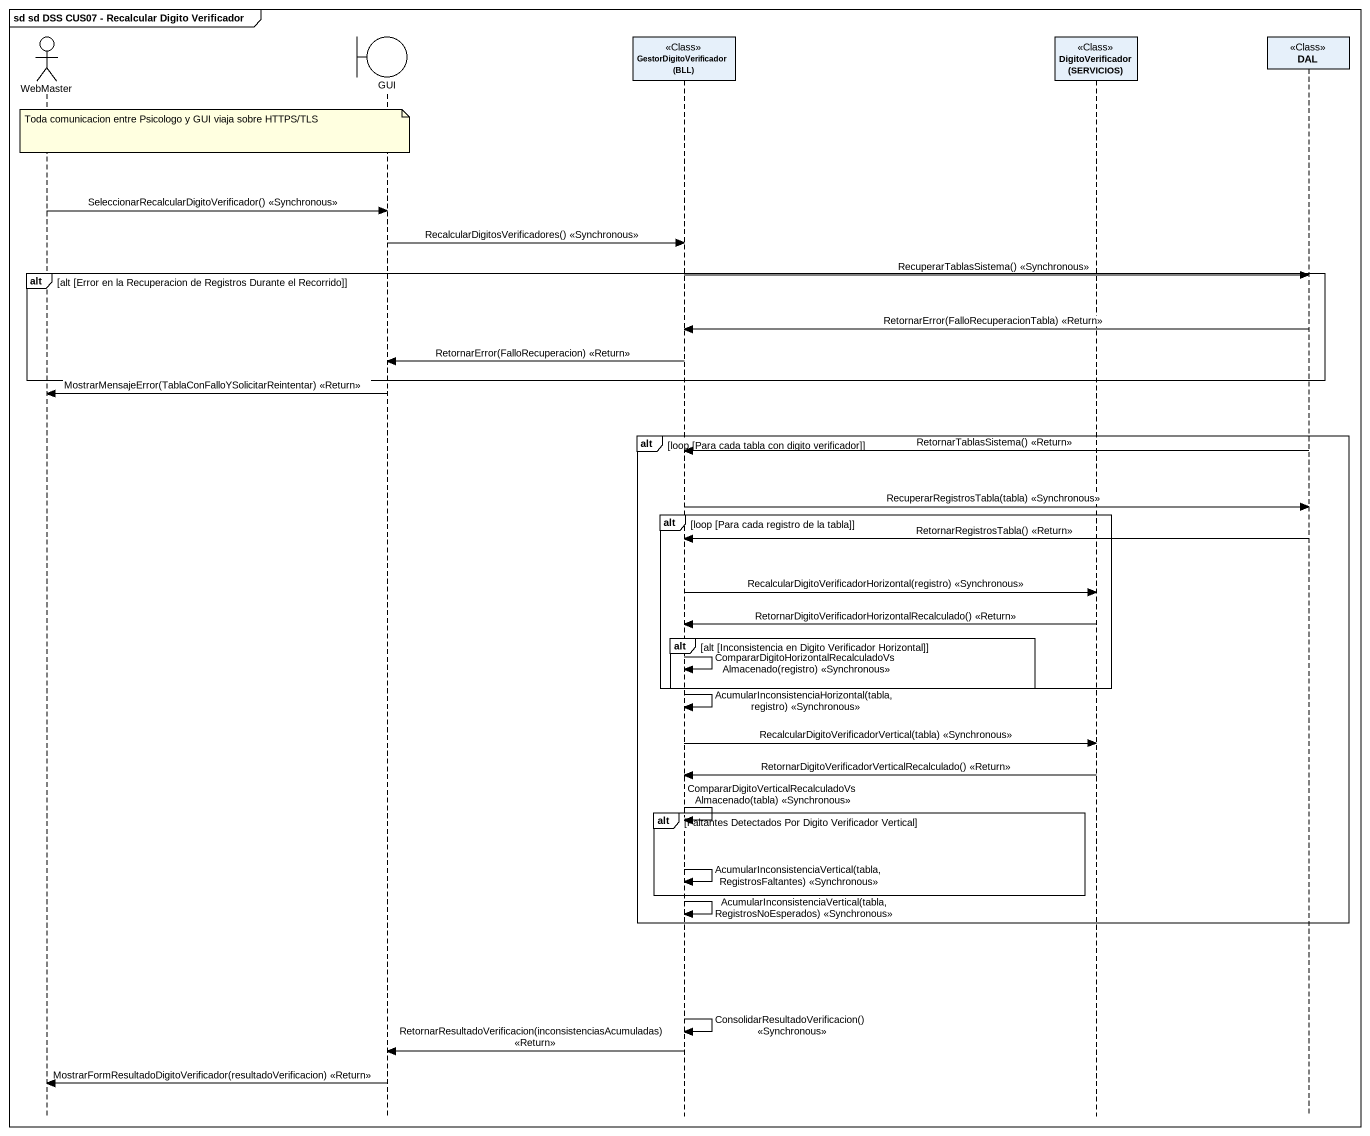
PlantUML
@startuml
mainframe sd sd DSS CUS07 - Recalcular Digito Verificador
hide footbox
actor WebMaster
boundary GUI
participant "GestorDigitoVerificador (BLL)" as GestorDigitoVerificador_BLL <<Class>>
participant "DigitoVerificador (SERVICIOS)" as DigitoVerificador_SERVICIOS <<Class>>
participant DAL <<Class>>

note over WebMaster : Toda comunicacion entre Psicologo y GUI viaja sobre HTTPS/TLS
WebMaster -> GUI : SeleccionarRecalcularDigitoVerificador() <<Synchronous>>
GUI -> GestorDigitoVerificador_BLL : RecalcularDigitosVerificadores() <<Synchronous>>
alt alt [Error en la Recuperacion de Registros Durante el Recorrido]
  GestorDigitoVerificador_BLL -> DAL : RecuperarTablasSistema() <<Synchronous>>
  DAL -> GestorDigitoVerificador_BLL : RetornarError(FalloRecuperacionTabla) <<Return>>
  GestorDigitoVerificador_BLL -> GUI : RetornarError(FalloRecuperacion) <<Return>>
end
GUI -> WebMaster : MostrarMensajeError(TablaConFalloYSolicitarReintentar) <<Return>>
alt loop [Para cada tabla con digito verificador]
  DAL -> GestorDigitoVerificador_BLL : RetornarTablasSistema() <<Return>>
  GestorDigitoVerificador_BLL -> DAL : RecuperarRegistrosTabla(tabla) <<Synchronous>>
  alt loop [Para cada registro de la tabla]
    DAL -> GestorDigitoVerificador_BLL : RetornarRegistrosTabla() <<Return>>
    GestorDigitoVerificador_BLL -> DigitoVerificador_SERVICIOS : RecalcularDigitoVerificadorHorizontal(registro) <<Synchronous>>
    DigitoVerificador_SERVICIOS -> GestorDigitoVerificador_BLL : RetornarDigitoVerificadorHorizontalRecalculado() <<Return>>
    alt alt [Inconsistencia en Digito Verificador Horizontal]
      GestorDigitoVerificador_BLL -> GestorDigitoVerificador_BLL : CompararDigitoHorizontalRecalculadoVsAlmacenado(registro) <<Synchronous>>
    end
  end
  GestorDigitoVerificador_BLL -> GestorDigitoVerificador_BLL : AcumularInconsistenciaHorizontal(tabla, registro) <<Synchronous>>
  GestorDigitoVerificador_BLL -> DigitoVerificador_SERVICIOS : RecalcularDigitoVerificadorVertical(tabla) <<Synchronous>>
  DigitoVerificador_SERVICIOS -> GestorDigitoVerificador_BLL : RetornarDigitoVerificadorVerticalRecalculado() <<Return>>
  GestorDigitoVerificador_BLL -> GestorDigitoVerificador_BLL : CompararDigitoVerticalRecalculadoVsAlmacenado(tabla) <<Synchronous>>
  alt Faltantes Detectados Por Digito Verificador Vertical
    GestorDigitoVerificador_BLL -> GestorDigitoVerificador_BLL : AcumularInconsistenciaVertical(tabla, RegistrosFaltantes) <<Synchronous>>
  end
  GestorDigitoVerificador_BLL -> GestorDigitoVerificador_BLL : AcumularInconsistenciaVertical(tabla, RegistrosNoEsperados) <<Synchronous>>
end
GestorDigitoVerificador_BLL -> GestorDigitoVerificador_BLL : ConsolidarResultadoVerificacion() <<Synchronous>>
GestorDigitoVerificador_BLL -> GUI : RetornarResultadoVerificacion(inconsistenciasAcumuladas) <<Return>>
GUI -> WebMaster : MostrarFormResultadoDigitoVerificador(resultadoVerificacion) <<Return>>
@enduml
